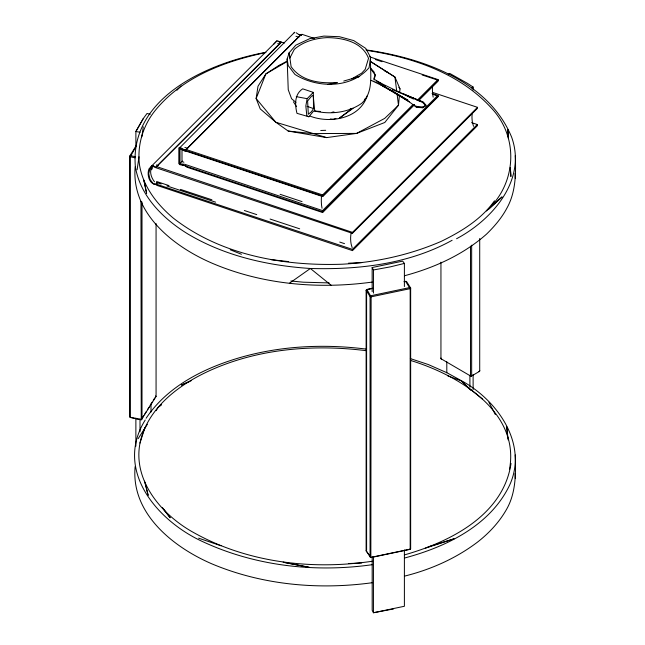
<?xml version="1.0" encoding="UTF-8"?>
<svg xmlns="http://www.w3.org/2000/svg" width="645" height="645" viewBox="0 0 645 645"><rect width="100%" height="100%" fill="white"/><g stroke="black" fill="none" stroke-linecap="round" stroke-linejoin="round"><path stroke-width="0.97" d="M156.066 223.533L156.066 396.522L141.239 419.822L130.483 417.517L129.718 416.646L129.718 156.155L136.482 145.198M140.005 431.819L140.005 418.75M140.965 201.313L141.239 419.822M142.005 202.038L142.005 419.282L140.965 419.564L130.209 417.259L130.209 156.767L135.692 147.237M151.003 412.05L151.003 404.004M181.995 149.285L181.995 161.589L183.898 162.226M373.439 556.458L373.439 612.75L404.391 606.268L404.391 549.959M373.455 293.088L373.455 269.965L372.157 267.538L402.665 261.128L404.391 263.426L404.391 286.549M469.899 387.298L469.899 375.237M432.077 93.525L437.778 95.428L438.455 96.21L322.734 211.939L179.35 163.919L179.35 147.31M462.892 381.526C497.843 401.101 528.037 444.155 509.816 484.718C490.547 525.522 446.098 546.952 404.56 558.022M365.917 49.875C421.975 57.873 488.386 80.649 511.662 137.224C526.997 180.197 492.28 219.727 456.571 238.731M320.525 111.464L313.704 110.956L308.891 116.769L296.974 113.335C294.87 104.78 294.33 94.234 302.699 88.833L313.301 92.38L313.534 108.594L311.438 111.77L308.31 114.262L307.609 100.991L311.575 96.105L313.188 95.484L314.752 111.061C330.554 114.713 348.131 112.754 361.66 103.361C374.406 91.808 369.835 72.425 370.569 57.308L365.763 48.407L353.742 40.595L339.464 36.717L323.935 36.088L309.753 38.66L295.789 45.182L289.17 52.777L287.138 58.977L288.242 89.784L291.596 98.75L295.934 102.345M135.136 466.577C130.661 513.509 173.352 547.291 212.149 563.972C262.483 585.063 318.735 590.094 372.544 582.677M366.489 350.719C313.438 344.059 257.694 348.566 208.682 371.085C180.278 384.226 152.131 404.867 141.924 435.714C128.75 476.381 160.178 514.307 194.032 532.778C247.736 562.738 312.132 570.228 372.383 561.231M471.584 122.631L477.292 124.525L352.396 249.357L155.534 183.898L153.365 183.857L149.995 179.334L148.713 173.61L149.995 168.684L153.365 166.426L155.534 167.603L352.396 233.337L352.484 232.377L477.502 107.344L432.569 92.38M399.384 95.613L398.489 105.224L384.783 122.494L356.604 133.41L326.668 137.603L288.21 131.064L275.842 122.26L260.225 108.892L256.121 98.524L258.008 86.212L265.869 73.909L278.414 65.758L287.307 61.049M399.65 92.735L400.005 88.889L394.942 77.037L370.448 61.46M515.258 155.703C516.032 173.545 515.839 192.194 506.857 208.23C501.673 217.954 494.481 226.355 486.636 234.03C463.368 254.686 434.367 267.731 404.528 275.746M135.176 166.813C130.983 213.334 173.626 246.729 212.165 263.233C262.289 284.663 318.606 289.411 372.31 282.067M515.258 454.959C515.895 473.204 516.016 492.401 506.857 508.816C499.569 521.861 489.329 532.891 477.59 542.05C455.975 558.441 430.683 569.64 404.415 576.154M137.135 169.724L138.989 156.759M141.844 136.813L143.271 126.831M370.569 57.308L369.077 67.652C351.09 88.857 317.219 88.292 294.942 74.449L288.178 65.556L287.138 58.977M509.526 469.205C520.072 411.252 457.797 374.874 410.744 360.515M511.025 463.441C503.318 515.291 449.912 541.985 404.447 554.902M310.084 116.132C329.982 123.872 359.854 118.712 367.078 95.992M477.502 107.344L477.292 108.481L352.396 233.337M313.301 92.38L307.149 98.677L305.835 105.933L306.818 115.786L308.891 116.769M374.181 79.948L375.213 75.062L373.874 71.732L370.561 68.112M477.292 124.525L477.502 125.614L352.484 250.623L156.912 185.373L155.808 184.543C149.084 184.083 146.713 174.271 149.003 168.877L152.228 165.394L149.995 168.684L152.228 165.394L276.923 40.845L284.389 43.038M185.889 165.87L185.244 165.58L186.744 167.136L322.605 212.511L322.532 210.593L437.778 95.428M181.898 164.725L183.494 164.91L180.092 164.789L178.963 163.693L178.979 147.955L180.1 147.399L185.244 150.285L186.744 149.729L186.977 148.81L301.215 34.54L302.102 34.362L314.454 38.474M139.965 443.083L144.94 427.611M181.164 149.076L184.857 151.204L186.768 151.373L322.532 196.548L414.316 104.49M145.222 419.992C113.544 470.802 158.162 521.797 203.852 542.163C256.194 566.246 315.647 572.728 372.431 564.665M151.567 169.756L152.397 168.2M150.212 114.27L147.02 113.464L143.271 118.583L135.877 131.507L135.877 146.592M142.279 418.137L143.843 415.606M144.883 413.921L146.447 411.389M147.487 409.704L149.051 407.172M150.091 405.487L152.172 402.117M153.212 400.432L154.776 397.901M143.271 118.583L135.877 131.507L140.046 132.249M138.151 438.697L147.383 424.265M156.066 410.68L158.235 407.285L161.25 404.842L158.235 407.285M392.313 89.655L423.273 101.975L425.748 104.909L422.58 107.715L416.71 107.384L409.277 101.87L391.692 90.679L381.01 84.826L409.277 101.87M146.125 418.25C167.039 386.823 202.659 368.779 237.916 358.201C279.406 345.841 323.588 343.704 366.384 349.122M265.256 52.697C225.049 61.122 183.309 76.779 156.292 109.174C143.23 124.549 136.925 144.94 139.513 165.007C143.013 186.47 156.953 204.344 173.199 218.034C220.598 255.138 283.445 266.248 342.358 264.208C376.382 262.338 410.059 254.896 441.293 241.327C461.352 231.507 481.38 219.348 494.473 200.821M403.988 281.688L405.939 281.276L406.705 281.768L410.655 288.041L410.655 548.524L409.889 549.395L370.843 557.586L366.118 550.774L366.118 290.29L366.884 289.468L372.745 288.242M294.128 32.895L294.644 32.25L180.1 147.399M486.467 210.971C516.83 183.438 519.314 136.885 490.732 107.328C458.756 72.796 411.849 57.107 366.425 50.35M409.889 549.395L410.655 548.524M176.956 90.252L181.011 85.93M273.722 44.239L276.923 40.845M152.091 165.983L153.454 165.846L155.808 167.281L280.897 42.296L278.148 41.28L279.575 42.199M155.808 167.281L281.518 42.078M155.808 184.543L157.936 182.414M179.35 163.919L180.011 163.524L179.995 148.729L179.374 148.463L322.734 196.08L322.605 194.935L413.042 104.498M417.315 100.225L437.963 79.577L438.455 80.351L437.778 81.351L419.282 99.838M418.581 100.233L438.455 80.351L422.193 74.981M322.532 196.548L414.3 104.812M322.605 212.511L438.455 96.21L432.755 94.291M180.011 163.524L182.6 161.073M488.902 209.012L502.092 196.886L488.894 208.73M351.686 108.852L339.302 118.212L353.049 108.336L350.187 108.868M405.657 281.486L410.172 288.646L410.18 549.137L371.125 557.328L370.077 557.046L370.077 296.555L366.118 290.29L366.884 289.468L371.125 296.845L370.843 557.586L366.118 550.774L366.602 550.169L366.602 289.678L372.463 288.452M364.393 99.443L366.787 97.677M289.363 283.3L310.382 268.481C358.797 269.868 409.156 264.047 452.121 240.287M448.243 74.32L449.678 73.385L467.512 83.39L473.116 87.035L473.116 90.05M471.664 245.189L471.664 375.93L471.084 376.301L440.946 358.701L440.938 358.023L441.519 359.072L440.946 358.701L440.946 262.152M422.749 102.539L424.934 104.829L425.748 104.909L425.934 105.756L422.58 107.715L415.033 105.949L416.71 107.384L423.233 106.796M287.501 61.315L265.869 73.909L256.121 98.524L275.842 122.26L326.668 137.603M471.519 87.881L473.116 87.035M191.501 380.558L181.439 385.065L189.485 381.542M302.102 34.362L300.61 34.927L185.244 150.285L185.889 150.906M335.94 118.454L333.223 119.39L330.272 118.978M425.369 548.177L454.064 538.801L433.9 545.122M428.143 546.92L431.021 546.017M278.414 65.758L280.325 65.169M343.761 81.052L359.708 76.424L351.767 78.843L361.692 73.143L365.207 69.338L368.521 58.348C362.297 41.804 342.866 37.781 327.096 37.628C315.26 38.232 303.424 41.465 294.314 49.359L289.782 58.139L289.17 52.777L291.097 66.596C301.078 81.31 320.694 83.858 337.125 82.455M404.391 263.426L390.306 266.869L373.455 269.965M393.49 608.961L373.439 612.75L372.189 610.339L372.181 557.062M332.062 112.27L333.965 111.908M265.958 52.309C209.004 62.678 129.218 97.048 135.377 166.813C140.279 196.322 163.201 218.824 187.695 233.877C224.645 255.984 267.772 265.7 310.382 268.481L331.328 285.413M327.805 84.414L337.19 82.745M348.461 263.192L361.684 262.628M348.461 563.553L361.684 562.988M320.742 130.483L325.701 130.314M329.144 282.921L303.198 282.188L290.879 280.986M470.511 246.188L470.511 375.93L471.664 375.93M181.898 149.398L183.494 149.535M181.164 163.959L184.857 164.314L322.532 210.593M288.21 131.064L312.325 133.588L356.604 133.41L384.694 118.406L398.489 105.224L397.143 94.533M271.077 259.653L288.621 261.596M296.281 96.661L307.149 98.677M283.768 562.375L309.334 567.35L283.147 562.166M135.369 156.711L130.483 155.663L129.718 156.155L130.209 156.767L135.095 157.815M298.659 34.362L301.61 35.177L298.949 34.645L296.103 32.726M375.301 59.501L382.001 61.71M156.582 181.495L168.982 185.599M180.431 189.38L211.907 199.797M244.342 210.52L256.742 214.624M270.102 219.042L299.675 228.822M339.738 242.069L344.511 243.649M410.333 358.588L428.232 364.514L446.937 372.745L462.054 381.066M369.561 56.808L437.963 79.577M295.966 36.281L298.82 37.233M277.745 43.594L279.656 44.231M184.849 147.399L187.711 148.35M186.744 149.729L322.605 194.935M280.123 194.306L302.037 201.611M156.388 164.951L158.299 165.588M156.388 182.422L161.161 184.01M166.894 185.921L215.599 202.159M156.92 166.692L352.484 232.377M198.604 538.164L221.082 545.791M307.068 106.32L313.534 108.594M384.944 87.002L371.173 80.391L384.968 85.833M447.598 375.745L461.626 381.018L470.874 390.249M230.233 249.752L241.44 254.267M384.968 87.091L383.106 86.341L391.692 90.679L407.963 100.273L381.01 84.826L385.42 87.285M409.18 96.879L411.042 97.629M416.63 99.886L421.29 101.773M402.448 93.307L421.346 101.725M411.413 97.266L422.249 102.12M384.791 71.006L388.363 72.692M413.526 99.056L376.712 81.206M370.407 61.468L394.942 77.037L396.78 91.622M470.511 375.93L471.084 376.301L479.711 371.246L479.711 238.489M381.767 83.721L373.737 78.996L375.213 75.062L370.319 68.193M470.165 389.096L482.549 399.15M461.626 381.018L470.116 389.572M129.718 416.646L130.483 417.517M423.152 102.523L425.934 105.756M155.574 395.909L156.066 396.522M163.653 509.356L170.191 517.774L162.387 507.599M398.844 87.269L400.005 88.889M293.394 101.773L296.603 106.691M488.926 402.262L495.328 414.558M473.527 126.323L472.479 122.615A37.821 26.743 45 0 1 472.196 113.56M352.17 247.688L351.114 243.971A37.813 26.735 45 0 1 351.114 233.232M144.536 481.17L148.148 495.416L145.214 482.782M143.77 180.003L146.625 193.379L144.045 180.673M433.158 97.161L432.658 94.081A60.009 42.425 45 0 1 432.593 85.519M322.04 208.279L321.549 205.191A59.985 42.417 45 0 1 321.549 195.887M508.131 439.874L506.793 426.877L507.671 437.826M352.396 249.357L352.484 250.623M515.033 473.543L515.282 478.461M515.041 173.416L515.274 178.367M473.116 374.56L473.124 389.636M446.8 361.772L446.8 372.826M372.157 267.538L372.157 291.669M135.877 418.008L135.877 446.155M154.477 181.785A15.093 10.675 45 0 1 150.882 169.45M151.107 168.627A15.093 10.675 45 0 1 153.042 165.434M479.703 370.577L479.13 371.609L479.703 370.577M410.655 288.041L410.172 288.646L371.125 296.845L370.077 296.555L370.843 295.741L409.889 287.541L410.655 288.041M508.47 138.57L507.849 129.669L508.437 138.611M510.904 176.375L510.316 167.434L510.904 176.375"/></g></svg>
